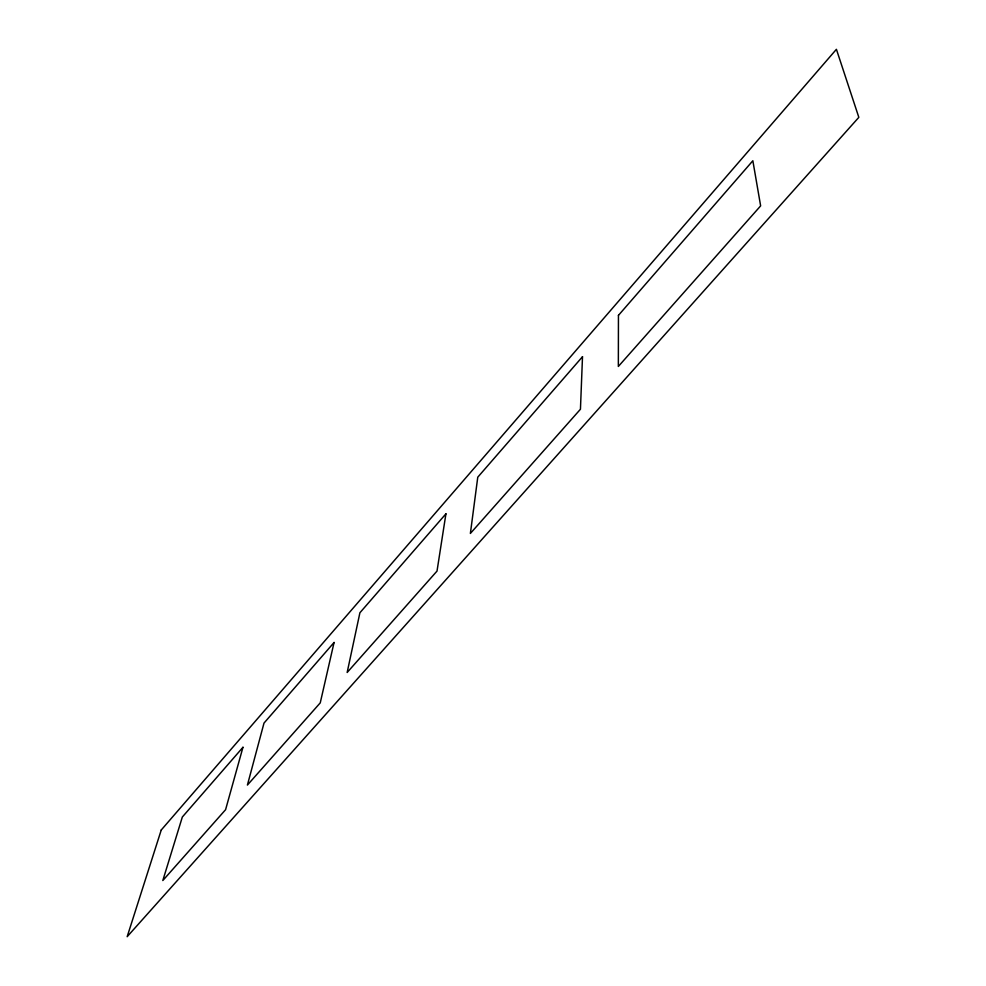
<?xml version="1.0" encoding="UTF-8"?>
<svg xmlns="http://www.w3.org/2000/svg" width="986" height="986" viewBox="0 0 986 986"><rect width="100%" height="100%" fill="white"/><g stroke="black" fill="none" stroke-linecap="round" stroke-linejoin="round"><path stroke-width="1.48" d="M618.444 315.36L618.345 366.459L760.637 205.877L752.848 160.755L618.444 315.36M582.504 356.71L580.446 409.227L470.384 533.438L477.766 477.187L582.504 356.71M445.931 513.817L437.02 571.079L347.158 672.489L359.902 612.762L445.931 513.817M334.069 642.478L320.253 702.858L247.412 785.066L264.001 723.083L334.069 642.478M242.963 747.277L225.584 809.691L162.813 880.535L182.336 817.024L242.963 747.277M161.248 830.002L127.169 936.7L858.831 117.346L836.411 49.3L161.248 830.002"/></g></svg>
